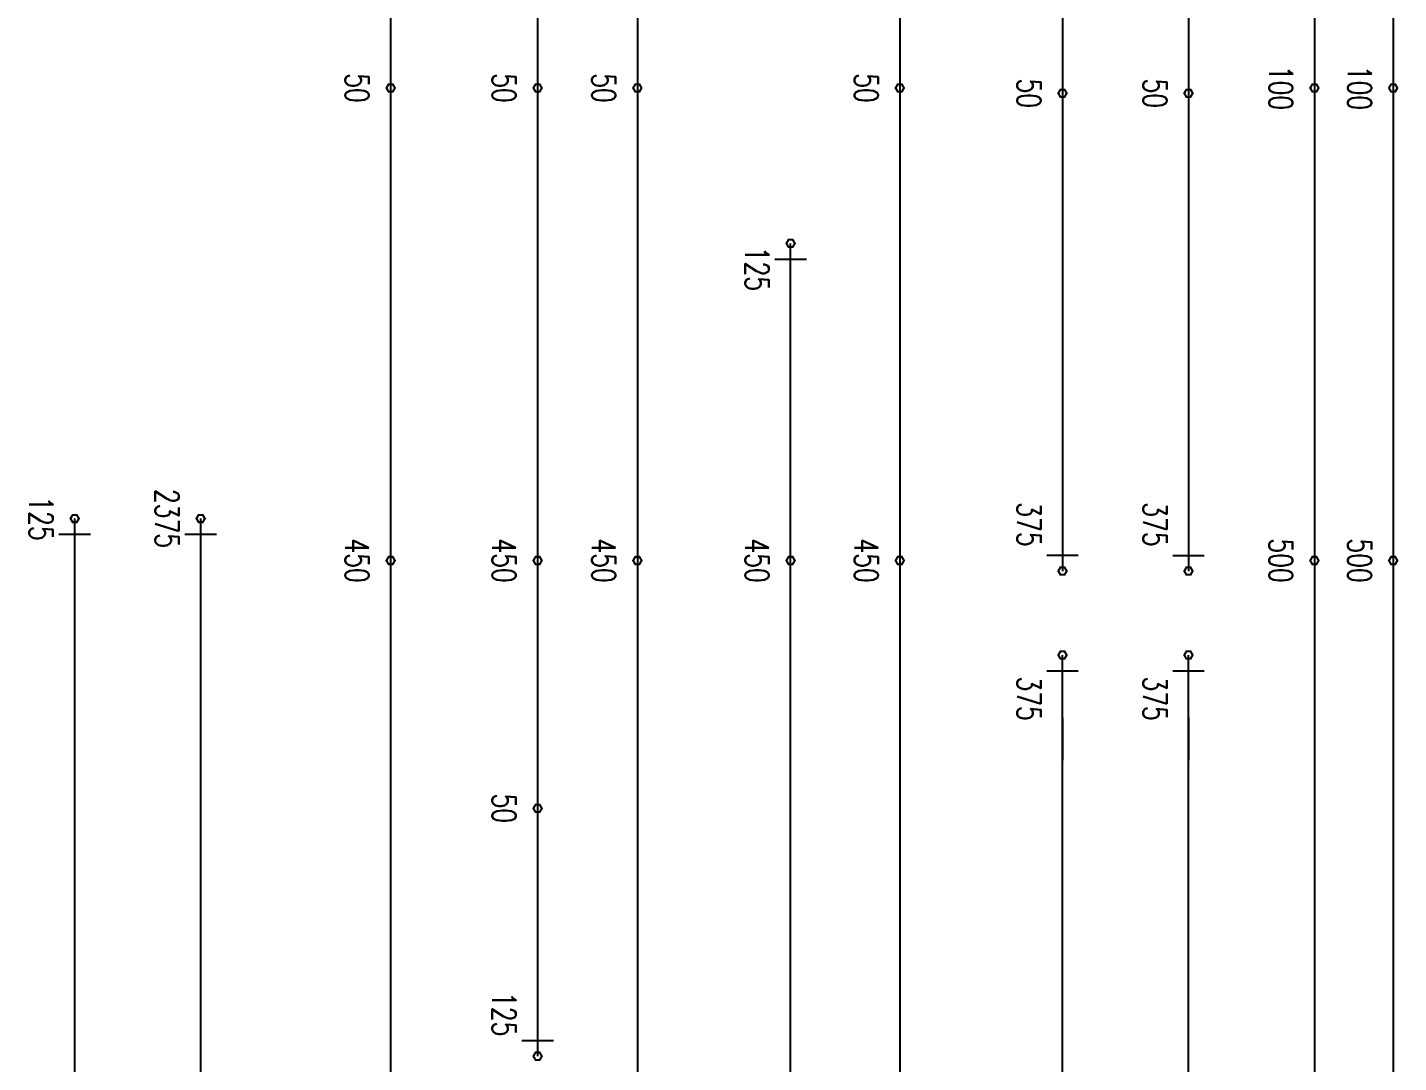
# Model space of a CAD drawing. Header units: millimetres. Extents: x 131629 to 591045, y -24154 to 44091.
# Drawn here: x 556940 to 570002, y 14419 to 24277 of the extents above; entities that cross this region are included whole.
import ezdxf
from ezdxf.enums import TextEntityAlignment as Align

# ---------------------------------------------------------------- set-up
doc = ezdxf.new("R2010")
doc.units = ezdxf.units.MM
doc.layers.get('0').update_dxf_attribs({"lineweight": 20})
doc.layers.add('ARES_TAG', color=3, linetype='Continuous')
doc.layers.add('NDC_S_TENDON', color=10, linetype='Continuous')
doc.layers.add('Current_plane_Column', color=7, linetype='Continuous', true_color=0x4b00ff)
doc.layers.add('NDC_LCAP', color=87, linetype='Continuous', plot=False)
for name, color, linetype, lineweight in [('NDC_S-ANNO', 7, 'Continuous', 20), ('NDC_S-TENDON', 6, 'Continuous', 35), ('NDC_S_SYMBOL', 1, 'Continuous', 15)]:
    doc.layers.add(name, color=color, linetype=linetype, lineweight=lineweight)
doc.styles.add('ARES_BIGTEXT', font='VHARIALN.TTF')
doc.styles.add('ARES_ROMANS_0.36', font='romans.shx', dxfattribs={"width": 0.36, "bigfont": 'vns.shx'})
doc.styles.add('NDC_ANNO', font='', dxfattribs={"width": 0.8})
doc.styles.get('NDC_ANNO').set_extended_font_data('Dotum')

# ---------------------------------------------------------------- blocks, each defined once
blk = doc.blocks.new('*U331')
at = {"layer": 'NDC_S_TENDON'}
for p, q in [((15237, -150), (15237, 150)), ((2787, 0), (14387, 0)), ((14387, 0), (15387, 0))]:
    blk.add_line(p, q, dxfattribs=at)
at = {"layer": 'ARES_TAG', "style": 'ARES_ROMANS_0.36', "width": 0.36}
blk.add_attdef('S3', text='', height=375, dxfattribs=at).set_placement((-7773, 0), align=Align.MIDDLE_CENTER)
at = {"layer": 'NDC_LCAP', "style": 'ARES_BIGTEXT'}
blk.add_attdef('L', text='', height=350, dxfattribs=at).set_placement((-8504, 0), align=Align.MIDDLE_RIGHT)
blk = doc.blocks.new('*U330')
at = {"layer": 'NDC_S_TENDON'}
for p, q in [((19856, -150), (19856, 150)), ((2787, 0), (19006, 0)), ((19006, 0), (20006, 0))]:
    blk.add_line(p, q, dxfattribs=at)
at = {"layer": 'ARES_TAG', "style": 'ARES_ROMANS_0.36', "width": 0.36}
blk.add_attdef('S3', text='', height=375, dxfattribs=at).set_placement((-7773, 0), align=Align.MIDDLE_CENTER)
at = {"layer": 'NDC_LCAP', "style": 'ARES_BIGTEXT'}
blk.add_attdef('L', text='', height=350, dxfattribs=at).set_placement((-8504, 0), align=Align.MIDDLE_RIGHT)
blk = doc.blocks.new('*U315')
at = {"layer": 'NDC_S_SYMBOL', "color": 3}
blk.add_line((-7323, 0), (-5823, 0), dxfattribs=at)
blk.add_circle((-7773, 0), 450, dxfattribs=at)
at = {"layer": 'NDC_S_TENDON'}
for p, q in [((6536, -150), (6536, 150)), ((-3644, 0), (-3144, 0)), ((-3144, 0), (2787, 0)), ((2787, 0), (5686, 0)), ((5686, 0), (6686, 0))]:
    blk.add_line(p, q, dxfattribs=at)
blk.add_lwpolyline([(-4164, 0), (-4644, 150), (-4644, -150), (-4164, 0), (-3644, 0)], dxfattribs=at)
at = {"layer": 'ARES_TAG', "style": 'ARES_ROMANS_0.36', "width": 0.36}
blk.add_attdef('S3', text='', height=375, dxfattribs=at).set_placement((-7773, 0), align=Align.MIDDLE_CENTER)
at = {"layer": 'NDC_LCAP', "style": 'ARES_BIGTEXT'}
blk.add_attdef('L', text='', height=350, dxfattribs=at).set_placement((-8504, 0), align=Align.MIDDLE_RIGHT)
blk = doc.blocks.new('*U326')
at = {"layer": 'NDC_S_SYMBOL', "color": 3}
blk.add_line((-7323, 0), (-5823, 0), dxfattribs=at)
blk.add_circle((-7773, 0), 450, dxfattribs=at)
at = {"layer": 'NDC_S_TENDON'}
for p, q in [((9156, -150), (9156, 150)), ((-3644, 0), (-3144, 0)), ((-3144, 0), (2787, 0)), ((2787, 0), (8306, 0)), ((8306, 0), (9306, 0))]:
    blk.add_line(p, q, dxfattribs=at)
blk.add_lwpolyline([(-4164, 0), (-4644, 150), (-4644, -150), (-4164, 0), (-3644, 0)], dxfattribs=at)
at = {"layer": 'ARES_TAG', "style": 'ARES_ROMANS_0.36', "width": 0.36}
blk.add_attdef('S3', text='', height=375, dxfattribs=at).set_placement((-7773, 0), align=Align.MIDDLE_CENTER)
at = {"layer": 'NDC_LCAP', "style": 'ARES_BIGTEXT'}
blk.add_attdef('L', text='', height=350, dxfattribs=at).set_placement((-8504, 0), align=Align.MIDDLE_RIGHT)
blk = doc.blocks.new('*U323')
at = {"layer": 'NDC_S_TENDON'}
blk.add_line((2787, 0), (25216, 0), dxfattribs=at)
at = {"layer": 'ARES_TAG', "style": 'ARES_ROMANS_0.36', "width": 0.36}
blk.add_attdef('S3', text='', height=375, dxfattribs=at).set_placement((-7773, 0), align=Align.MIDDLE_CENTER)
at = {"layer": 'NDC_LCAP', "style": 'ARES_BIGTEXT'}
blk.add_attdef('L', text='', height=350, dxfattribs=at).set_placement((-8504, 0), align=Align.MIDDLE_RIGHT)
blk = doc.blocks.new('*U328')
at = {"layer": 'NDC_S_TENDON'}
blk.add_line((2787, 0), (25216, 0), dxfattribs=at)
at = {"layer": 'ARES_TAG', "style": 'ARES_ROMANS_0.36', "width": 0.36}
blk.add_attdef('S3', text='', height=375, dxfattribs=at).set_placement((-7736, 0), align=Align.MIDDLE_CENTER)
at = {"layer": 'NDC_LCAP', "style": 'ARES_BIGTEXT'}
blk.add_attdef('L', text='', height=350, dxfattribs=at).set_placement((-8467, 0), align=Align.MIDDLE_RIGHT)
blk = doc.blocks.new('*U327')
at = {"layer": 'NDC_S_TENDON'}
blk.add_line((2787, 0), (25216, 0), dxfattribs=at)
at = {"layer": 'ARES_TAG', "style": 'ARES_ROMANS_0.36', "width": 0.36}
blk.add_attdef('S3', text='', height=375, dxfattribs=at).set_placement((-7113, 0), align=Align.MIDDLE_CENTER)
at = {"layer": 'NDC_LCAP', "style": 'ARES_BIGTEXT'}
blk.add_attdef('L', text='', height=350, dxfattribs=at).set_placement((-7844, 0), align=Align.MIDDLE_RIGHT)
blk = doc.blocks.new('*U332')
at = {"layer": 'NDC_S_SYMBOL', "color": 3}
blk.add_line((-9324, 0), (-7824, 0), dxfattribs=at)
blk.add_circle((-9774, 0), 450, dxfattribs=at)
at = {"layer": 'NDC_S_TENDON'}
for p, q in [((3236, -150), (3236, 150)), ((-5644, 0), (-3144, 0)), ((-3144, 0), (2787, 0)), ((2787, 0), (2386, 0)), ((2386, 0), (3386, 0))]:
    blk.add_line(p, q, dxfattribs=at)
blk.add_lwpolyline([(-6164, 0), (-6644, 150), (-6644, -150), (-6164, 0), (-5644, 0)], dxfattribs=at)
at = {"layer": 'ARES_TAG', "style": 'ARES_ROMANS_0.36', "width": 0.36}
blk.add_attdef('S3', text='', height=375, dxfattribs=at).set_placement((-9774, 0), align=Align.MIDDLE_CENTER)
at = {"layer": 'NDC_LCAP', "style": 'ARES_BIGTEXT'}
blk.add_attdef('L', text='', height=350, dxfattribs=at).set_placement((-10505, 0), align=Align.MIDDLE_RIGHT)
blk = doc.blocks.new('*U333')
at = {"layer": 'NDC_S_TENDON'}
for p, q in [((-3144, 0), (2787, 0)), ((2787, 0), (16388, 0))]:
    blk.add_line(p, q, dxfattribs=at)
at = {"layer": 'ARES_TAG', "style": 'ARES_ROMANS_0.36', "width": 0.36}
blk.add_attdef('S3', text='', height=375, dxfattribs=at).set_placement((-7773, 0), align=Align.MIDDLE_CENTER)
at = {"layer": 'NDC_LCAP', "style": 'ARES_BIGTEXT'}
blk.add_attdef('L', text='', height=350, dxfattribs=at).set_placement((-8504, 0), align=Align.MIDDLE_RIGHT)
blk = doc.blocks.new('TDX')
at = {"rotation": 270}
for name, p in [('*U330', (179200, 24986, 2875)), ('*U323', (180150, 24986, 61)), ('*U323', (182650, 24987, 63)), ('*U331', (184200, 24987, 2875)), ('*U331', (185400, 24986, 2875)), ('*U328', (186600, 25005, 2875)), ('*U327', (187350, 25316, 2875))]:
    blk.add_blockref(name, p, dxfattribs=at)
at = {"xscale": -1, "rotation": 270}
blk.add_blockref('*U333', (177800, 3412, 2917), dxfattribs=at)
ref = blk.add_blockref('*U326', (181610, 3414, 2875), dxfattribs=dict(xscale=-1, rotation=270))
ref.add_attrib('L', '13950', dxfattribs={"layer": 'NDC_LCAP', "height": 350, "rotation": 270, "style": 'ARES_BIGTEXT'}).set_placement((181610, -6208, 2875), align=Align.MIDDLE_RIGHT)
ref.add_attrib('S3', 'S2-50', dxfattribs={"layer": 'ARES_TAG', "height": 375, "rotation": 270, "style": 'ARES_ROMANS_0.36', "width": 0.36}).set_placement((181610, -4360, 2875), align=Align.MIDDLE_CENTER)
ref = blk.add_blockref('*U315', (174790, 3414, 5726), dxfattribs=dict(xscale=-1, rotation=270))
ref.add_attrib('L', '11330', dxfattribs={"layer": 'NDC_LCAP', "height": 350, "rotation": 270, "style": 'ARES_BIGTEXT'}).set_placement((174790, -6208, 5726), align=Align.MIDDLE_RIGHT)
ref.add_attrib('S3', 'S2-54', dxfattribs={"layer": 'ARES_TAG', "height": 375, "rotation": 270, "style": 'ARES_ROMANS_0.36', "width": 0.36}).set_placement((174790, -4360, 5726), align=Align.MIDDLE_CENTER)
ref = blk.add_blockref('*U315', (175990, 3414, 2851), dxfattribs=dict(xscale=-1, rotation=270))
ref.add_attrib('L', '11330', dxfattribs={"layer": 'NDC_LCAP', "height": 350, "rotation": 270, "style": 'ARES_BIGTEXT'}).set_placement((175990, -6208, 2851), align=Align.MIDDLE_RIGHT)
ref.add_attrib('S3', 'S2-52', dxfattribs={"layer": 'ARES_TAG', "height": 375, "rotation": 270, "style": 'ARES_ROMANS_0.36', "width": 0.36}).set_placement((175990, -4360, 2851), align=Align.MIDDLE_CENTER)
ref = blk.add_blockref('*U332', (184200, 5414, 2875), dxfattribs=dict(xscale=-1, rotation=270))
ref.add_attrib('L', '10030', dxfattribs={"layer": 'NDC_LCAP', "height": 350, "rotation": 270, "style": 'ARES_BIGTEXT'}).set_placement((184200, -6208, 2875), align=Align.MIDDLE_RIGHT)
ref.add_attrib('S3', 'S2-48', dxfattribs={"layer": 'ARES_TAG', "height": 375, "rotation": 270, "style": 'ARES_ROMANS_0.36', "width": 0.36}).set_placement((184200, -4360, 2875), align=Align.MIDDLE_CENTER)
ref = blk.add_blockref('*U332', (185400, 5414, 2875), dxfattribs=dict(xscale=-1, rotation=270))
ref.add_attrib('L', '10030', dxfattribs={"layer": 'NDC_LCAP', "height": 350, "rotation": 270, "style": 'ARES_BIGTEXT'}).set_placement((185400, -6208, 2875), align=Align.MIDDLE_RIGHT)
ref.add_attrib('S3', 'S2-47', dxfattribs={"layer": 'ARES_TAG', "height": 375, "rotation": 270, "style": 'ARES_ROMANS_0.36', "width": 0.36}).set_placement((185400, -4360, 2875), align=Align.MIDDLE_CENTER)
blk = doc.blocks.new('TDY')
at = {"layer": 'NDC_S-TENDON', "linetype": 'Continuous'}
for points, elevation in [([(51690, 14200, 20, 20, 0), (51670, 14235, 20, 20, 0), (51630, 14235, 20, 20, 0), (51610, 14200, 20, 20, 0), (51630, 14165, 20, 20, 0), (51670, 14165, 20, 20, 0)], 2800), ([(51690, 14200, 20, 20, 0), (51670, 14235, 20, 20, 0), (51630, 14235, 20, 20, 0), (51610, 14200, 20, 20, 0), (51630, 14165, 20, 20, 0), (51670, 14165, 20, 20, 0)], 2800), ([(53090, 14200, 20, 20, 0), (53070, 14235, 20, 20, 0), (53030, 14235, 20, 20, 0), (53010, 14200, 20, 20, 0), (53030, 14165, 20, 20, 0), (53070, 14165, 20, 20, 0)], 2800), ([(53090, 14200, 20, 20, 0), (53070, 14235, 20, 20, 0), (53030, 14235, 20, 20, 0), (53010, 14200, 20, 20, 0), (53030, 14165, 20, 20, 0), (53070, 14165, 20, 20, 0)], 2800), ([(54040, 14200, 20, 20, 0), (54020, 14235, 20, 20, 0), (53980, 14235, 20, 20, 0), (53960, 14200, 20, 20, 0), (53980, 14165, 20, 20, 0), (54020, 14165, 20, 20, 0)], -14), ([(54040, 14200, 20, 20, 0), (54020, 14235, 20, 20, 0), (53980, 14235, 20, 20, 0), (53960, 14200, 20, 20, 0), (53980, 14165, 20, 20, 0), (54020, 14165, 20, 20, 0)], -14), ([(56540, 14200, 20, 20, 0), (56520, 14235, 20, 20, 0), (56480, 14235, 20, 20, 0), (56460, 14200, 20, 20, 0), (56480, 14165, 20, 20, 0), (56520, 14165, 20, 20, 0)], -12), ([(56540, 14200, 20, 20, 0), (56520, 14235, 20, 20, 0), (56480, 14235, 20, 20, 0), (56460, 14200, 20, 20, 0), (56480, 14165, 20, 20, 0), (56520, 14165, 20, 20, 0)], -12), ([(60490, 14200, 20, 20, 0), (60470, 14235, 20, 20, 0), (60430, 14235, 20, 20, 0), (60410, 14200, 20, 20, 0), (60430, 14165, 20, 20, 0), (60470, 14165, 20, 20, 0)], 2500), ([(60490, 14200, 20, 20, 0), (60470, 14235, 20, 20, 0), (60430, 14235, 20, 20, 0), (60410, 14200, 20, 20, 0), (60430, 14165, 20, 20, 0), (60470, 14165, 20, 20, 0)], 2500), ([(61240, 14200, 20, 20, 0), (61220, 14235, 20, 20, 0), (61180, 14235, 20, 20, 0), (61160, 14200, 20, 20, 0), (61180, 14165, 20, 20, 0), (61220, 14165, 20, 20, 0)], 2500), ([(61240, 14200, 20, 20, 0), (61220, 14235, 20, 20, 0), (61180, 14235, 20, 20, 0), (61160, 14200, 20, 20, 0), (61180, 14165, 20, 20, 0), (61220, 14165, 20, 20, 0)], 2500), ([(58090, 14150, 20, 20, 0), (58070, 14185, 20, 20, 0), (58030, 14185, 20, 20, 0), (58010, 14150, 20, 20, 0), (58030, 14115, 20, 20, 0), (58070, 14115, 20, 20, 0)], 2800), ([(58090, 14150, 20, 20, 0), (58070, 14185, 20, 20, 0), (58030, 14185, 20, 20, 0), (58010, 14150, 20, 20, 0), (58030, 14115, 20, 20, 0), (58070, 14115, 20, 20, 0)], 2800), ([(59290, 14150, 20, 20, 0), (59270, 14185, 20, 20, 0), (59230, 14185, 20, 20, 0), (59210, 14150, 20, 20, 0), (59230, 14115, 20, 20, 0), (59270, 14115, 20, 20, 0)], 2800), ([(59290, 14150, 20, 20, 0), (59270, 14185, 20, 20, 0), (59230, 14185, 20, 20, 0), (59210, 14150, 20, 20, 0), (59230, 14115, 20, 20, 0), (59270, 14115, 20, 20, 0)], 2800), ([(55500, 12720, 20, 20, 0), (55480, 12755, 20, 20, 0), (55440, 12755, 20, 20, 0), (55420, 12720, 20, 20, 0), (55440, 12685, 20, 20, 0), (55480, 12685, 20, 20, 0)], 2875), ([(55500, 12720, 20, 20, 0), (55480, 12755, 20, 20, 0), (55440, 12755, 20, 20, 0), (55420, 12720, 20, 20, 0), (55440, 12685, 20, 20, 0), (55480, 12685, 20, 20, 0)], 2875), ([(48680, 10100, 20, 20, 0), (48660, 10134, 20, 20, 0), (48620, 10134, 20, 20, 0), (48600, 10100, 20, 20, 0), (48620, 10065, 20, 20, 0), (48660, 10065, 20, 20, 0)], 2875), ([(48680, 10100, 20, 20, 0), (48660, 10134, 20, 20, 0), (48620, 10134, 20, 20, 0), (48600, 10100, 20, 20, 0), (48620, 10065, 20, 20, 0), (48660, 10065, 20, 20, 0)], 2875), ([(49880, 10100, 20, 20, 0), (49860, 10134, 20, 20, 0), (49820, 10134, 20, 20, 0), (49800, 10100, 20, 20, 0), (49820, 10065, 20, 20, 0), (49860, 10065, 20, 20, 0)], 2875), ([(49880, 10100, 20, 20, 0), (49860, 10134, 20, 20, 0), (49820, 10134, 20, 20, 0), (49800, 10100, 20, 20, 0), (49820, 10065, 20, 20, 0), (49860, 10065, 20, 20, 0)], 2875), ([(51690, 9700, 20, 20, 0), (51670, 9735, 20, 20, 0), (51630, 9735, 20, 20, 0), (51610, 9700, 20, 20, 0), (51630, 9665, 20, 20, 0), (51670, 9665, 20, 20, 0)], 2950), ([(51690, 9700, 20, 20, 0), (51670, 9735, 20, 20, 0), (51630, 9735, 20, 20, 0), (51610, 9700, 20, 20, 0), (51630, 9665, 20, 20, 0), (51670, 9665, 20, 20, 0)], 2950), ([(51690, 9700, 20, 20, 0), (51670, 9735, 20, 20, 0), (51630, 9735, 20, 20, 0), (51610, 9700, 20, 20, 0), (51630, 9665, 20, 20, 0), (51670, 9665, 20, 20, 0)], 2950), ([(51690, 9700, 20, 20, 0), (51670, 9735, 20, 20, 0), (51630, 9735, 20, 20, 0), (51610, 9700, 20, 20, 0), (51630, 9665, 20, 20, 0), (51670, 9665, 20, 20, 0)], 2950), ([(53090, 9700, 20, 20, 0), (53070, 9735, 20, 20, 0), (53030, 9735, 20, 20, 0), (53010, 9700, 20, 20, 0), (53030, 9665, 20, 20, 0), (53070, 9665, 20, 20, 0)], 2950), ([(53090, 9700, 20, 20, 0), (53070, 9735, 20, 20, 0), (53030, 9735, 20, 20, 0), (53010, 9700, 20, 20, 0), (53030, 9665, 20, 20, 0), (53070, 9665, 20, 20, 0)], 2950), ([(53090, 9700, 20, 20, 0), (53070, 9735, 20, 20, 0), (53030, 9735, 20, 20, 0), (53010, 9700, 20, 20, 0), (53030, 9665, 20, 20, 0), (53070, 9665, 20, 20, 0)], 2950), ([(53090, 9700, 20, 20, 0), (53070, 9735, 20, 20, 0), (53030, 9735, 20, 20, 0), (53010, 9700, 20, 20, 0), (53030, 9665, 20, 20, 0), (53070, 9665, 20, 20, 0)], 2950), ([(54040, 9700, 20, 20, 0), (54020, 9735, 20, 20, 0), (53980, 9735, 20, 20, 0), (53960, 9700, 20, 20, 0), (53980, 9665, 20, 20, 0), (54020, 9665, 20, 20, 0)], 136), ([(54040, 9700, 20, 20, 0), (54020, 9735, 20, 20, 0), (53980, 9735, 20, 20, 0), (53960, 9700, 20, 20, 0), (53980, 9665, 20, 20, 0), (54020, 9665, 20, 20, 0)], 136), ([(54040, 9700, 20, 20, 0), (54020, 9735, 20, 20, 0), (53980, 9735, 20, 20, 0), (53960, 9700, 20, 20, 0), (53980, 9665, 20, 20, 0), (54020, 9665, 20, 20, 0)], 136), ([(54040, 9700, 20, 20, 0), (54020, 9735, 20, 20, 0), (53980, 9735, 20, 20, 0), (53960, 9700, 20, 20, 0), (53980, 9665, 20, 20, 0), (54020, 9665, 20, 20, 0)], 136), ([(55500, 9700, 20, 20, 0), (55480, 9735, 20, 20, 0), (55440, 9735, 20, 20, 0), (55420, 9700, 20, 20, 0), (55440, 9665, 20, 20, 0), (55480, 9665, 20, 20, 0)], 2950), ([(55500, 9700, 20, 20, 0), (55480, 9735, 20, 20, 0), (55440, 9735, 20, 20, 0), (55420, 9700, 20, 20, 0), (55440, 9665, 20, 20, 0), (55480, 9665, 20, 20, 0)], 2950), ([(55500, 9700, 20, 20, 0), (55480, 9735, 20, 20, 0), (55440, 9735, 20, 20, 0), (55420, 9700, 20, 20, 0), (55440, 9665, 20, 20, 0), (55480, 9665, 20, 20, 0)], 2950), ([(55500, 9700, 20, 20, 0), (55480, 9735, 20, 20, 0), (55440, 9735, 20, 20, 0), (55420, 9700, 20, 20, 0), (55440, 9665, 20, 20, 0), (55480, 9665, 20, 20, 0)], 2950), ([(56540, 9700, 20, 20, 0), (56520, 9735, 20, 20, 0), (56480, 9735, 20, 20, 0), (56460, 9700, 20, 20, 0), (56480, 9665, 20, 20, 0), (56520, 9665, 20, 20, 0)], 138), ([(56540, 9700, 20, 20, 0), (56520, 9735, 20, 20, 0), (56480, 9735, 20, 20, 0), (56460, 9700, 20, 20, 0), (56480, 9665, 20, 20, 0), (56520, 9665, 20, 20, 0)], 138), ([(56540, 9700, 20, 20, 0), (56520, 9735, 20, 20, 0), (56480, 9735, 20, 20, 0), (56460, 9700, 20, 20, 0), (56480, 9665, 20, 20, 0), (56520, 9665, 20, 20, 0)], 138), ([(56540, 9700, 20, 20, 0), (56520, 9735, 20, 20, 0), (56480, 9735, 20, 20, 0), (56460, 9700, 20, 20, 0), (56480, 9665, 20, 20, 0), (56520, 9665, 20, 20, 0)], 138), ([(60490, 9700, 20, 20, 0), (60470, 9735, 20, 20, 0), (60430, 9735, 20, 20, 0), (60410, 9700, 20, 20, 0), (60430, 9665, 20, 20, 0), (60470, 9665, 20, 20, 0)], 2900), ([(60490, 9700, 20, 20, 0), (60470, 9735, 20, 20, 0), (60430, 9735, 20, 20, 0), (60410, 9700, 20, 20, 0), (60430, 9665, 20, 20, 0), (60470, 9665, 20, 20, 0)], 2900), ([(60490, 9700, 20, 20, 0), (60470, 9735, 20, 20, 0), (60430, 9735, 20, 20, 0), (60410, 9700, 20, 20, 0), (60430, 9665, 20, 20, 0), (60470, 9665, 20, 20, 0)], 2900), ([(60490, 9700, 20, 20, 0), (60470, 9735, 20, 20, 0), (60430, 9735, 20, 20, 0), (60410, 9700, 20, 20, 0), (60430, 9665, 20, 20, 0), (60470, 9665, 20, 20, 0)], 2900), ([(61240, 9700, 20, 20, 0), (61220, 9735, 20, 20, 0), (61180, 9735, 20, 20, 0), (61160, 9700, 20, 20, 0), (61180, 9665, 20, 20, 0), (61220, 9665, 20, 20, 0)], 2900), ([(61240, 9700, 20, 20, 0), (61220, 9735, 20, 20, 0), (61180, 9735, 20, 20, 0), (61160, 9700, 20, 20, 0), (61180, 9665, 20, 20, 0), (61220, 9665, 20, 20, 0)], 2900), ([(61240, 9700, 20, 20, 0), (61220, 9735, 20, 20, 0), (61180, 9735, 20, 20, 0), (61160, 9700, 20, 20, 0), (61180, 9665, 20, 20, 0), (61220, 9665, 20, 20, 0)], 2900), ([(61240, 9700, 20, 20, 0), (61220, 9735, 20, 20, 0), (61180, 9735, 20, 20, 0), (61160, 9700, 20, 20, 0), (61180, 9665, 20, 20, 0), (61220, 9665, 20, 20, 0)], 2900), ([(58090, 9600, 20, 20, 0), (58070, 9635, 20, 20, 0), (58030, 9635, 20, 20, 0), (58010, 9600, 20, 20, 0), (58030, 9565, 20, 20, 0), (58070, 9565, 20, 20, 0)], 2875), ([(58090, 9600, 20, 20, 0), (58070, 9635, 20, 20, 0), (58030, 9635, 20, 20, 0), (58010, 9600, 20, 20, 0), (58030, 9565, 20, 20, 0), (58070, 9565, 20, 20, 0)], 2875), ([(59290, 9600, 20, 20, 0), (59270, 9635, 20, 20, 0), (59230, 9635, 20, 20, 0), (59210, 9600, 20, 20, 0), (59230, 9565, 20, 20, 0), (59270, 9565, 20, 20, 0)], 2875), ([(59290, 9600, 20, 20, 0), (59270, 9635, 20, 20, 0), (59230, 9635, 20, 20, 0), (59210, 9600, 20, 20, 0), (59230, 9565, 20, 20, 0), (59270, 9565, 20, 20, 0)], 2875), ([(58090, 8800, 20, 20, 0), (58070, 8835, 20, 20, 0), (58030, 8835, 20, 20, 0), (58010, 8800, 20, 20, 0), (58030, 8765, 20, 20, 0), (58070, 8765, 20, 20, 0)], 2875), ([(58090, 8800, 20, 20, 0), (58070, 8835, 20, 20, 0), (58030, 8835, 20, 20, 0), (58010, 8800, 20, 20, 0), (58030, 8765, 20, 20, 0), (58070, 8765, 20, 20, 0)], 2875), ([(59290, 8800, 20, 20, 0), (59270, 8835, 20, 20, 0), (59230, 8835, 20, 20, 0), (59210, 8800, 20, 20, 0), (59230, 8765, 20, 20, 0), (59270, 8765, 20, 20, 0)], 2875), ([(59290, 8800, 20, 20, 0), (59270, 8835, 20, 20, 0), (59230, 8835, 20, 20, 0), (59210, 8800, 20, 20, 0), (59230, 8765, 20, 20, 0), (59270, 8765, 20, 20, 0)], 2875), ([(53090, 7340, 20, 20, 0), (53070, 7375, 20, 20, 0), (53030, 7375, 20, 20, 0), (53010, 7340, 20, 20, 0), (53030, 7305, 20, 20, 0), (53070, 7305, 20, 20, 0)], 2800), ([(53090, 7340, 20, 20, 0), (53070, 7375, 20, 20, 0), (53030, 7375, 20, 20, 0), (53010, 7340, 20, 20, 0), (53030, 7305, 20, 20, 0), (53070, 7305, 20, 20, 0)], 2800), ([(53090, 4980, 20, 20, 0), (53070, 5015, 20, 20, 0), (53030, 5015, 20, 20, 0), (53010, 4980, 20, 20, 0), (53030, 4945, 20, 20, 0), (53070, 4945, 20, 20, 0)], 2875), ([(53090, 4980, 20, 20, 0), (53070, 5015, 20, 20, 0), (53030, 5015, 20, 20, 0), (53010, 4980, 20, 20, 0), (53030, 4945, 20, 20, 0), (53070, 4945, 20, 20, 0)], 2875)]:
    blk.add_lwpolyline(points, format="xyseb", close=True, dxfattribs=dict(at, elevation=elevation))
at = {"layer": 'NDC_S-ANNO', "linetype": 'Continuous', "char_height": 225, "attachment_point": 5, "rotation": 270, "line_spacing_factor": 0.75, "style": 'NDC_ANNO'}
for s, insert in [('\\FSTANDARD.shx;100', (60130, 14200, 2500)), ('\\FSTANDARD.shx;100', (60880, 14200, 2500)), ('\\FSTANDARD.shx;50', (51330, 14200, 2800)), ('\\FSTANDARD.shx;50', (52730, 14200, 2800)), ('\\FSTANDARD.shx;50', (53680, 14200, -14)), ('\\FSTANDARD.shx;50', (56180, 14200, -12)), ('\\FSTANDARD.shx;50', (57730, 14150, 2800)), ('\\FSTANDARD.shx;50', (58930, 14150, 2800)), ('\\FSTANDARD.shx;125', (55140, 12477, 2875)), ('\\FSTANDARD.shx;2375', (49520, 10100, 2875)), ('\\FSTANDARD.shx;125', (48320, 10100, 2875)), ('\\FSTANDARD.shx;375', (57730, 10044, 2875)), ('\\FSTANDARD.shx;375', (58930, 10044, 2875)), ('\\FSTANDARD.shx;450', (51330, 9700, 2950)), ('\\FSTANDARD.shx;450', (52730, 9700, 2950)), ('\\FSTANDARD.shx;450', (53680, 9700, 136)), ('\\FSTANDARD.shx;450', (55140, 9700, 2950)), ('\\FSTANDARD.shx;450', (56180, 9700, 138)), ('\\FSTANDARD.shx;500', (60130, 9700, 2900)), ('\\FSTANDARD.shx;500', (60880, 9700, 2900)), ('\\FSTANDARD.shx;375', (57730, 8385, 2875)), ('\\FSTANDARD.shx;375', (58930, 8385, 2875)), ('\\FSTANDARD.shx;50', (52730, 7340, 2800)), ('\\FSTANDARD.shx;125', (52730, 5380, 2875))]:
    blk.add_mtext(s, dxfattribs=dict(at, insert=insert))

msp = doc.modelspace()

# ---------------------------------------------------------------- block references
at = {"layer": 'Current_plane_Column'}
for name, p in [('TDX', (382600, 9500)), ('TDY', (508750, 9500))]:
    msp.add_blockref(name, p, dxfattribs=at)

doc.saveas('drawing.dxf')
